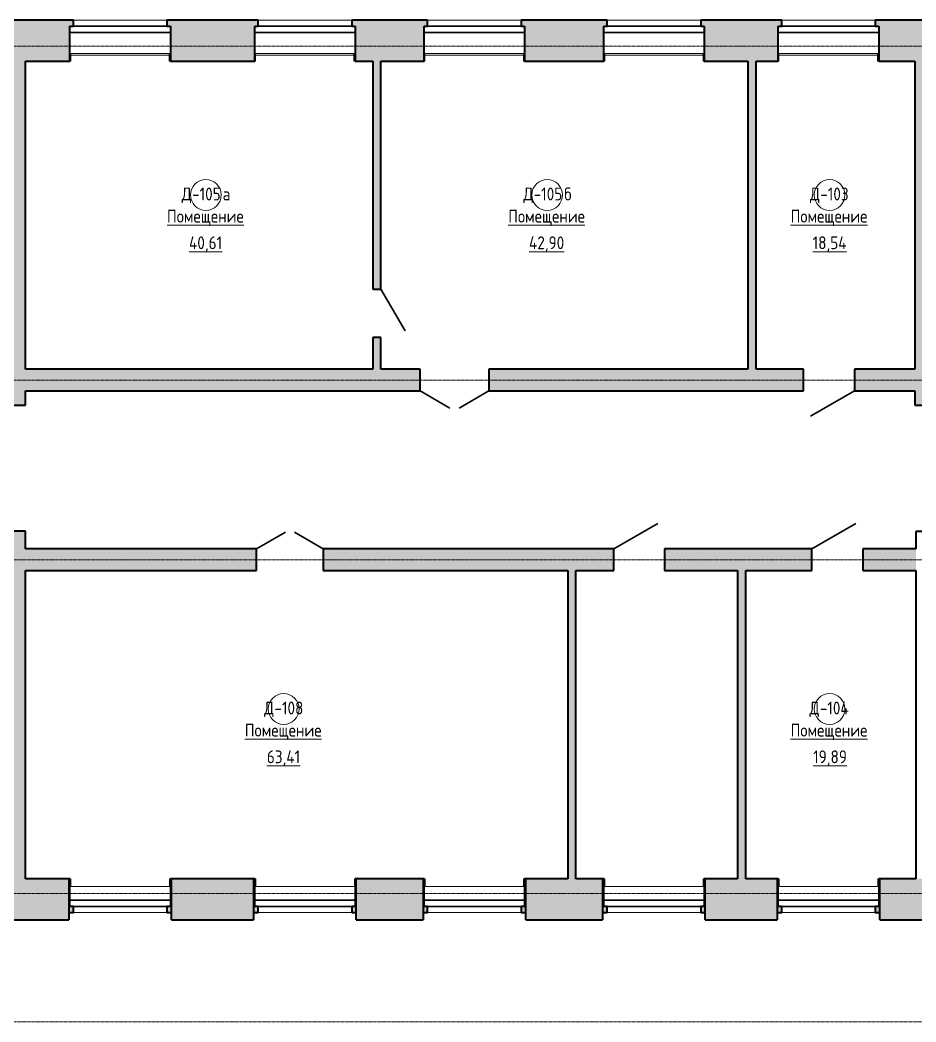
# Model space of a CAD drawing. Header units: millimetres. Extents: x -13853 to 411335, y -23261 to 161252.
# Drawn here: x 336512 to 353969, y 785 to 20295 of the extents above; entities that cross this region are included whole.
import ezdxf

# ---------------------------------------------------------------- set-up
doc = ezdxf.new("R2010")
doc.units = ezdxf.units.MM
doc.linetypes.add('ADSK_Линия сетки', pattern=[21, 12, -3, 3, -3])
for name, color, linetype, lineweight in [('Двери', 7, 'Continuous', 18), ('Каркас_Импост', 7, 'Continuous', 30), ('Марки помещений', 7, 'Continuous', 18), ('Окна', 7, 'Continuous', 18), ('Оси', 7, 'Continuous', 9), ('Панель', 7, 'Continuous', 30), ('Перекрытия', 7, 'Continuous', 18), ('Стены', 7, 'Continuous', 18), ('Стены разрез', 7, 'Continuous', 40)]:
    doc.layers.add(name, color=color, linetype=linetype, lineweight=lineweight)
doc.styles.add('GOST Common_1', font='GOST Common.ttf', dxfattribs={"width": 0.9, "height": 250})

# ---------------------------------------------------------------- blocks, each defined once
blk = doc.blocks.new('ИРНИТУ-Окно-ГОСТ23166-99_4_2_Створки - 1920 x 2350-303569-001_Весь этаж')
at = {"layer": 'Каркас_Импост'}
for p, q in [((-1018.1, -90), (941.9, -90)), ((-1018.1, -210), (-1018.1, -90)), ((-1018.1, -90), (-983.1, -90)), ((941.9, -90), (906.9, -90)), ((941.9, -210), (941.9, -90)), ((-1018.1, -210), (941.9, -210)), ((-1018.1, -210), (-983.1, -210)), ((941.9, -210), (906.9, -210))]:
    blk.add_line(p, q, dxfattribs=at)
blk = doc.blocks.new('AC_Дверь_Двупольная_ДеревяннаяВнутренняя_филенчатая - 1300х3000 _с верхней филенкой_-1358584-001_Весь этаж')
at = {"layer": 'Панель'}
for p, q in [((-670, -210), (-90, -545)), ((670, -210), (90, -545))]:
    blk.add_line(p, q, dxfattribs=at)
blk = doc.blocks.new('ИРНИТУ_Дверь_Однопольная_ДеревяннаяВнутренняя_филенчатая - 950х3000_c верхней филенкой_-1341336-001_Весь этаж')
at = {"layer": 'Панель'}
blk.add_line((-495, 210), (362, 705), dxfattribs=at)
blk = doc.blocks.new('ИРНИТУ_Дверь_Однопольная_ДеревяннаяВнутренняя_филенчатая - 900х2080 без верха-1341261-001_Весь этаж')
at = {"layer": 'Панель'}
blk.add_line((-470, 80), (344, 550), dxfattribs=at)
blk = doc.blocks.new('ИРНИТУ-Окно-ГОСТ23166-99_4_2_Створки - 1920 x 2350-580180-001_Весь этаж')
at = {"layer": 'Каркас_Импост'}
for p, q in [((-1018.1, 280), (941.9, 280)), ((-1018.1, 280), (-1018.1, 160)), ((-1018.1, 280), (-983.1, 280)), ((941.9, 280), (906.9, 280)), ((941.9, 280), (941.9, 160)), ((-1018.1, 160), (941.9, 160)), ((-1018.1, 160), (-983.1, 160)), ((941.9, 160), (906.9, 160))]:
    blk.add_line(p, q, dxfattribs=at)
blk = doc.blocks.new('AC_Дверь_Двупольная_ДеревяннаяВнутренняя_филенчатая_с_верхом - 1260х2080-413008-001_Весь этаж')
at = {"layer": 'Панель'}
for p, q in [((-650, 210), (-87, 535)), ((650, 210), (87, 535))]:
    blk.add_line(p, q, dxfattribs=at)
blk = doc.blocks.new('ADSK_Марка_Помещение - Номер Имя Площадь Площадь проемов-115235-001_Весь этаж')
at = {"layer": 'Марки помещений'}
blk.add_circle((0, 0), 3, dxfattribs=at)

msp = doc.modelspace()

# ---------------------------------------------------------------- hatches: boundary and pattern name
at = {"layer": 'Стены'}
h = msp.add_hatch(color=256, dxfattribs=at)
h.paths.add_polyline_path([(274529, 19495), (275509, 19495), (275509, 20175), (275579, 20175), (275579, 20295), (272729, 20295), (272729, 19495), (273869, 19495)], flags=0)
h.paths.add_polyline_path([(276549, 19495), (277209, 19495), (277209, 20175), (277279, 20175), (277279, 20295), (276479, 20295), (276479, 20175), (276549, 20175)], flags=0)
h.paths.add_polyline_path([(286384, 19495), (286384, 20175), (286454, 20175), (286454, 20295), (284224, 20295), (284224, 20175), (284294, 20175), (284294, 19495), (285249, 19495)], flags=0)
h.paths.add_polyline_path([(289884, 19495), (289884, 20175), (289954, 20175), (289954, 20295), (288274, 20295), (288274, 20175), (288344, 20175), (288344, 19495), (289469, 19495)], flags=0)
h.paths.add_polyline_path([(282594, 19495), (283254, 19495), (283254, 20175), (283324, 20175), (283324, 20295), (282524, 20295), (282524, 20175), (282594, 20175)], flags=0)
h.paths.add_polyline_path([(281030, 19495), (281554, 19495), (281554, 20175), (281624, 20175), (281624, 20295), (278179, 20295), (278179, 20175), (278249, 20175), (278249, 19495)], flags=0)
h.paths.add_polyline_path([(306544, 19495), (307984, 19495), (307984, 20175), (308054, 20175), (308054, 20295), (306474, 20295), (306474, 20175), (306544, 20175)], flags=0)
h.paths.add_polyline_path([(309944, 19495), (311084, 19495), (311084, 20175), (311154, 20175), (311154, 20295), (309874, 20295), (309874, 20175), (309944, 20175)], flags=0)
h.paths.add_polyline_path([(296139, 19495), (297284, 19495), (297284, 20175), (297354, 20175), (297354, 20295), (295474, 20295), (295474, 20175), (295544, 20175), (295544, 19495), (295979, 19495)], flags=0)
h.paths.add_polyline_path([(302944, 19495), (304584, 19495), (304584, 20175), (304654, 20175), (304654, 20295), (302874, 20295), (302874, 20175), (302944, 20175)], flags=0)
h.paths.add_polyline_path([(300984, 19495), (300984, 20175), (301054, 20175), (301054, 20295), (299174, 20295), (299174, 20175), (299244, 20175), (299244, 19495)], flags=0)
h.paths.add_polyline_path([(313929, 19495), (314784, 19495), (314784, 20175), (314854, 20175), (314854, 20295), (312974, 20295), (312974, 20175), (313044, 20175), (313044, 19495), (313769, 19495)], flags=0)
h.paths.add_polyline_path([(291844, 19495), (293584, 19495), (293584, 20175), (293654, 20175), (293654, 20295), (291774, 20295), (291774, 20175), (291844, 20175)], flags=0)
h.paths.add_polyline_path([(332496, 19495), (333784, 19495), (333784, 20175), (333854, 20175), (333854, 20295), (332074, 20295), (332074, 20175), (332144, 20175), (332144, 19495)], flags=0)
h.paths.add_polyline_path([(316744, 19495), (319284, 19495), (319284, 20175), (319354, 20175), (319354, 20295), (316674, 20295), (316674, 20175), (316744, 20175)], flags=0)
h.paths.add_polyline_path([(321244, 19495), (322984, 19495), (322984, 20175), (323054, 20175), (323054, 20295), (321174, 20295), (321174, 20175), (321244, 20175)], flags=0)
h.paths.add_polyline_path([(324944, 19495), (326584, 19495), (326584, 20175), (326654, 20175), (326654, 20295), (324874, 20295), (324874, 20175), (324944, 20175)], flags=0)
h.paths.add_polyline_path([(330184, 19495), (330184, 20175), (330254, 20175), (330254, 20295), (328474, 20295), (328474, 20175), (328544, 20175), (328544, 19495), (329044, 19495)], flags=0)
h.paths.add_polyline_path([(346344, 19495), (347884, 19495), (347884, 20175), (347954, 20175), (347954, 20295), (346274, 20295), (346274, 20175), (346344, 20175)], flags=0)
h.paths.add_polyline_path([(344384, 19495), (344384, 20175), (344454, 20175), (344454, 20295), (342974, 20295), (342974, 20175), (343044, 20175), (343044, 19495), (343544, 19495)], flags=0)
h.paths.add_polyline_path([(335744, 19495), (337484, 19495), (337484, 20175), (337554, 20175), (337554, 20295), (335674, 20295), (335674, 20175), (335744, 20175)], flags=0)
h.paths.add_polyline_path([(354969, 19495), (354969, 20295), (353174, 20295), (353174, 20175), (353244, 20175), (353244, 19495), (354604, 19495)], flags=0)
h.paths.add_polyline_path([(350694, 19495), (351284, 19495), (351284, 20175), (351354, 20175), (351354, 20295), (349774, 20295), (349774, 20175), (349844, 20175), (349844, 19495)], flags=0)
h.paths.add_polyline_path([(340103, 19495), (341084, 19495), (341084, 20175), (341154, 20175), (341154, 20295), (339374, 20295), (339374, 20175), (339444, 20175), (339444, 19495)], flags=0)
for points in [[(336616, 12796), (336616, 19495), (335936, 19495), (335936, 12796)], [(350694, 13495), (350854, 13495), (350854, 19495), (350694, 19495), (350694, 17027)], [(354604, 13456), (354604, 19495), (353944, 19495), (353944, 13456)], [(353944, 12796), (355769, 12796), (355769, 13456), (353944, 13456), (353944, 13075)], [(336616, 3575), (336616, 10340), (335936, 10340), (335936, 3575)], [(347184, 3575), (347344, 3575), (347344, 9575), (347184, 9575), (347184, 4593)], [(350494, 3575), (350654, 3575), (350654, 9575), (350494, 9575), (350494, 4593)]]:
    msp.add_hatch(color=256, dxfattribs=at).paths.add_polyline_path(points, flags=0)
h = msp.add_hatch(color=256, dxfattribs=at)
h.paths.add_polyline_path([(343384, 13495), (343544, 13495), (343544, 14115), (343384, 14115)], flags=0)
h.paths.add_polyline_path([(343544, 15055), (343544, 19495), (343384, 19495), (343384, 15055)], flags=0)
h = msp.add_hatch(color=256, dxfattribs=at)
h.paths.add_polyline_path([(336616, 13075), (344306, 13075), (344306, 13495), (336616, 13495)], flags=0)
h.paths.add_polyline_path([(345646, 13075), (351779, 13075), (351779, 13495), (345646, 13495)], flags=0)
h.paths.add_polyline_path([(352769, 13075), (353944, 13075), (353944, 13495), (352769, 13495)], flags=0)
h = msp.add_hatch(color=256, dxfattribs=at)
h.paths.add_polyline_path([(336616, 9575), (341120, 9575), (341120, 9995), (336616, 9995)], flags=0)
h.paths.add_polyline_path([(342420, 9575), (348079, 9575), (348079, 9995), (342420, 9995)], flags=0)
h.paths.add_polyline_path([(350654, 9575), (351941, 9575), (351941, 9995), (349069, 9995), (349069, 9575), (350494, 9575)], flags=0)
h.paths.add_polyline_path([(353969, 9575), (353969, 9995), (352931, 9995), (352931, 9575)], flags=0)
h = msp.add_hatch(color=256, dxfattribs=at)
h.paths.add_polyline_path([(275464, 2775), (275464, 3575), (273529, 3575), (273529, 2775)], flags=0)
h.paths.add_polyline_path([(286364, 2775), (286364, 3575), (284664, 3575), (284664, 2775), (285249, 2775)], flags=0)
h.paths.add_polyline_path([(281064, 2775), (282664, 2775), (282664, 3575), (281064, 3575)], flags=0)
h.paths.add_polyline_path([(279064, 2775), (279064, 3575), (277464, 3575), (277464, 2775)], flags=0)
h.paths.add_polyline_path([(306564, 2775), (307964, 2775), (307964, 3575), (306564, 3575)], flags=0)
h.paths.add_polyline_path([(297264, 2775), (297264, 3575), (295564, 3575), (295564, 2775)], flags=0)
h.paths.add_polyline_path([(304564, 2775), (304564, 3575), (303224, 3575), (303224, 2775)], flags=0)
h.paths.add_polyline_path([(289964, 2775), (289964, 3575), (288364, 3575), (288364, 2775), (289469, 2775)], flags=0)
h.paths.add_polyline_path([(293564, 2775), (293564, 3575), (291944, 3575), (291944, 3035), (291899, 3035), (291899, 2775)], flags=0)
h.paths.add_polyline_path([(300964, 2775), (300964, 3575), (299264, 3575), (299264, 2775)], flags=0)
h.paths.add_polyline_path([(321564, 2775), (322964, 2775), (322964, 3575), (321564, 3575)], flags=0)
h.paths.add_polyline_path([(326564, 2775), (326564, 3575), (324964, 3575), (324964, 2775)], flags=0)
h.paths.add_polyline_path([(309899, 2775), (311909, 2775), (311909, 3575), (309944, 3575), (309944, 3035), (309899, 3035)], flags=0)
h.paths.add_polyline_path([(330164, 2775), (330164, 3575), (328564, 3575), (328564, 2775)], flags=0)
h.paths.add_polyline_path([(319564, 2775), (319564, 3575), (316409, 3575), (316409, 2775), (319005, 2775)], flags=0)
h.paths.add_polyline_path([(337464, 2775), (337464, 3575), (335764, 3575), (335764, 2775), (335883, 2775)], flags=0)
h.paths.add_polyline_path([(347864, 2775), (347864, 3575), (346364, 3575), (346364, 2775)], flags=0)
h.paths.add_polyline_path([(351264, 2775), (351264, 3575), (349864, 3575), (349864, 2775)], flags=0)
h.paths.add_polyline_path([(344364, 2775), (344364, 3575), (343064, 3575), (343064, 2775), (344322, 2775)], flags=0)
h.paths.add_polyline_path([(340103, 2775), (341064, 2775), (341064, 3575), (339464, 3575), (339464, 2775)], flags=0)
h.paths.add_polyline_path([(332164, 2775), (333764, 2775), (333764, 3575), (332164, 3575)], flags=0)
h.paths.add_polyline_path([(353264, 2775), (355769, 2775), (355769, 3575), (353264, 3575)], flags=0)
h = msp.add_hatch(color=256, dxfattribs=at)
h.paths.add_polyline_path([(337464, 2915), (337554, 2915), (337554, 3035), (337484, 3035), (337484, 3575), (337464, 3575)], flags=0)
h.paths.add_polyline_path([(339374, 2915), (339464, 2915), (339464, 3575), (339444, 3575), (339444, 3035), (339374, 3035)], flags=0)
h = msp.add_hatch(color=256, dxfattribs=at)
h.paths.add_polyline_path([(341064, 2915), (341154, 2915), (341154, 3035), (341084, 3035), (341084, 3575), (341064, 3575)], flags=0)
h.paths.add_polyline_path([(342974, 2915), (343064, 2915), (343064, 3575), (343044, 3575), (343044, 3035), (342974, 3035)], flags=0)
h = msp.add_hatch(color=256, dxfattribs=at)
h.paths.add_polyline_path([(346274, 2915), (346364, 2915), (346364, 3575), (346344, 3575), (346344, 3035), (346274, 3035)], flags=0)
h.paths.add_polyline_path([(344364, 2915), (344454, 2915), (344454, 3035), (344384, 3035), (344384, 3575), (344364, 3575)], flags=0)
h = msp.add_hatch(color=256, dxfattribs=at)
h.paths.add_polyline_path([(349864, 2915), (349864, 3575), (349844, 3575), (349844, 3035), (349774, 3035), (349774, 2915)], flags=0)
h.paths.add_polyline_path([(347954, 2915), (347954, 3035), (347884, 3035), (347884, 3575), (347864, 3575), (347864, 2915)], flags=0)
h = msp.add_hatch(color=256, dxfattribs=at)
h.paths.add_polyline_path([(351354, 2915), (351354, 3035), (351284, 3035), (351284, 3575), (351264, 3575), (351264, 2915)], flags=0)
h.paths.add_polyline_path([(353174, 2915), (353264, 2915), (353264, 3575), (353244, 3575), (353244, 3035), (353174, 3035)], flags=0)

# ---------------------------------------------------------------- linework, layer by layer
at = {"layer": 'Оси', "linetype": 'ADSK_Линия сетки'}
for p, q in [((-13035, 19785), (410517, 19785)), ((-13035, 13285), (410517, 13285)), ((-13035, 9785), (410517, 9785)), ((-13035, 3285), (410517, 3285)), ((-13035, 785), (410517, 785))]:
    msp.add_line(p, q, dxfattribs=at)
at = {"layer": 'Перекрытия'}
for p, q in [((339419, 19612), (337499, 19612)), ((343019, 19612), (341099, 19612)), ((346319, 19612), (344399, 19612)), ((349824, 19612), (347904, 19612)), ((353219, 19612), (351299, 19612))]:
    msp.add_line(p, q, dxfattribs=at)
at = {"layer": 'Стены'}
for p, q in [((337554, 20295), (339374, 20295)), ((341154, 20295), (342974, 20295)), ((344454, 20295), (346274, 20295)), ((347954, 20295), (349774, 20295)), ((351354, 20295), (353174, 20295)), ((337499, 19495), (337499, 19645)), ((337499, 19645), (339419, 19645)), ((339419, 19645), (339419, 19495)), ((341099, 19495), (341099, 19645)), ((341099, 19645), (343019, 19645)), ((343019, 19645), (343019, 19495)), ((344399, 19495), (344399, 19645)), ((344399, 19645), (346319, 19645)), ((346319, 19645), (346319, 19495)), ((347904, 19495), (347904, 19645)), ((347904, 19645), (349824, 19645)), ((349824, 19645), (349824, 19495)), ((351299, 19495), (351299, 19645)), ((351299, 19645), (353219, 19645)), ((353219, 19645), (353219, 19495)), ((337499, 19495), (337484, 19495)), ((339444, 19495), (339419, 19495)), ((341099, 19495), (341084, 19495)), ((343044, 19495), (343019, 19495)), ((344399, 19495), (344384, 19495)), ((346344, 19495), (346319, 19495)), ((347904, 19495), (347884, 19495)), ((349844, 19495), (349824, 19495)), ((351299, 19495), (351284, 19495)), ((353244, 19495), (353219, 19495)), ((337484, 3575), (337504, 3575)), ((337504, 3425), (337504, 3575)), ((339424, 3575), (339424, 3425)), ((339424, 3575), (339444, 3575)), ((341084, 3575), (341109, 3575)), ((341109, 3425), (341109, 3575)), ((343029, 3575), (343029, 3425)), ((343029, 3575), (343044, 3575)), ((344384, 3575), (344404, 3575)), ((344404, 3425), (344404, 3575)), ((346324, 3575), (346324, 3425)), ((346324, 3575), (346344, 3575)), ((347884, 3575), (347904, 3575)), ((347904, 3425), (347904, 3575)), ((349824, 3575), (349824, 3425)), ((349824, 3575), (349844, 3575)), ((351284, 3575), (351304, 3575)), ((351304, 3425), (351304, 3575)), ((353224, 3575), (353224, 3425)), ((353224, 3575), (353244, 3575)), ((339424, 3425), (337504, 3425)), ((343029, 3425), (341109, 3425)), ((346324, 3425), (344404, 3425)), ((349824, 3425), (347904, 3425)), ((353224, 3425), (351304, 3425)), ((339374, 2915), (337554, 2915)), ((342974, 2915), (341154, 2915)), ((346274, 2915), (344454, 2915)), ((349774, 2915), (347954, 2915)), ((353174, 2915), (351354, 2915))]:
    msp.add_line(p, q, dxfattribs=at)
at = {"layer": 'Стены разрез'}
for p, q in [((337554, 20295), (335674, 20295)), ((337554, 20175), (337554, 20295)), ((341154, 20295), (339374, 20295)), ((339374, 20295), (339374, 20175)), ((341154, 20175), (341154, 20295)), ((344454, 20295), (342974, 20295)), ((342974, 20295), (342974, 20175)), ((344454, 20175), (344454, 20295)), ((347954, 20295), (346274, 20295)), ((346274, 20295), (346274, 20175)), ((347954, 20175), (347954, 20295)), ((351354, 20295), (349774, 20295)), ((349774, 20295), (349774, 20175)), ((351354, 20175), (351354, 20295)), ((354969, 20295), (353174, 20295)), ((353174, 20295), (353174, 20175)), ((337484, 19495), (337484, 20175)), ((337484, 20175), (337554, 20175)), ((339374, 20175), (339444, 20175)), ((339444, 20175), (339444, 19495)), ((341084, 19495), (341084, 20175)), ((341084, 20175), (341154, 20175)), ((342974, 20175), (343044, 20175)), ((343044, 20175), (343044, 19495)), ((344384, 19495), (344384, 20175)), ((344384, 20175), (344454, 20175)), ((346274, 20175), (346344, 20175)), ((346344, 20175), (346344, 19495)), ((347884, 19495), (347884, 20175)), ((347884, 20175), (347954, 20175)), ((349774, 20175), (349844, 20175)), ((349844, 20175), (349844, 19495)), ((351284, 19495), (351284, 20175)), ((351284, 20175), (351354, 20175)), ((353174, 20175), (353244, 20175)), ((353244, 20175), (353244, 19495)), ((336616, 19495), (337484, 19495)), ((336616, 13495), (336616, 19495)), ((339444, 19495), (341084, 19495)), ((343044, 19495), (343384, 19495)), ((343384, 19495), (343384, 15055)), ((343544, 19495), (344384, 19495)), ((343544, 15055), (343544, 19495)), ((346344, 19495), (347884, 19495)), ((349844, 19495), (350694, 19495)), ((350694, 19495), (350694, 13495)), ((350854, 19495), (351284, 19495)), ((350854, 13495), (350854, 19495)), ((353244, 19495), (353944, 19495)), ((353944, 19495), (353944, 13495)), ((343384, 15055), (343544, 15055)), ((343384, 14115), (343384, 13495)), ((343544, 14115), (343384, 14115)), ((343544, 13495), (343544, 14115)), ((343384, 13495), (336616, 13495)), ((344306, 13495), (343544, 13495)), ((344306, 13075), (344306, 13495)), ((350694, 13495), (345646, 13495)), ((345646, 13495), (345646, 13075)), ((351779, 13495), (350854, 13495)), ((351779, 13075), (351779, 13495)), ((353944, 13495), (352769, 13495)), ((352769, 13495), (352769, 13075)), ((336616, 12796), (336616, 13075)), ((336616, 13075), (344306, 13075)), ((345646, 13075), (351779, 13075)), ((352769, 13075), (353944, 13075)), ((353944, 13075), (353944, 12796)), ((335936, 12796), (336616, 12796)), ((353944, 12796), (355769, 12796)), ((336616, 10340), (335936, 10340)), ((336616, 9995), (336616, 10340)), ((355769, 10336), (353969, 10336)), ((353969, 10336), (353969, 9995)), ((341120, 9995), (336616, 9995)), ((341120, 9575), (341120, 9995)), ((348079, 9995), (342420, 9995)), ((342420, 9995), (342420, 9575)), ((348079, 9575), (348079, 9995)), ((351941, 9995), (349069, 9995)), ((349069, 9995), (349069, 9575)), ((351941, 9575), (351941, 9995)), ((353969, 9995), (352931, 9995)), ((352931, 9995), (352931, 9575)), ((336616, 3575), (336616, 9575)), ((336616, 9575), (341120, 9575)), ((342420, 9575), (347184, 9575)), ((347184, 9575), (347184, 3575)), ((347344, 9575), (348079, 9575)), ((347344, 3575), (347344, 9575)), ((349069, 9575), (350494, 9575)), ((350494, 9575), (350494, 3575)), ((350654, 9575), (351941, 9575)), ((350654, 3575), (350654, 9575)), ((352931, 9575), (353969, 9575)), ((353969, 9575), (353969, 3575)), ((337484, 3575), (336616, 3575)), ((337464, 3575), (337464, 2775)), ((337484, 3035), (337484, 3575)), ((341084, 3575), (339444, 3575)), ((339444, 3575), (339444, 3035)), ((339464, 2775), (339464, 3575)), ((341064, 3575), (341064, 2775)), ((341084, 3035), (341084, 3575)), ((344384, 3575), (343044, 3575)), ((343044, 3575), (343044, 3035)), ((343064, 2775), (343064, 3575)), ((344364, 3575), (344364, 2775)), ((344384, 3035), (344384, 3575)), ((347184, 3575), (346344, 3575)), ((346344, 3575), (346344, 3035)), ((346364, 2775), (346364, 3575)), ((347884, 3575), (347344, 3575)), ((347864, 3575), (347864, 2775)), ((347884, 3035), (347884, 3575)), ((350494, 3575), (349844, 3575)), ((349844, 3575), (349844, 3035)), ((349864, 2775), (349864, 3575)), ((351284, 3575), (350654, 3575)), ((351264, 3575), (351264, 2775)), ((351284, 3035), (351284, 3575)), ((353969, 3575), (353244, 3575)), ((353244, 3575), (353244, 3035)), ((353264, 2775), (353264, 3575)), ((337554, 3035), (337484, 3035)), ((337554, 2915), (337554, 3035)), ((339444, 3035), (339374, 3035)), ((339374, 3035), (339374, 2915)), ((341154, 3035), (341084, 3035)), ((341154, 2915), (341154, 3035)), ((343044, 3035), (342974, 3035)), ((342974, 3035), (342974, 2915)), ((344454, 3035), (344384, 3035)), ((344454, 2915), (344454, 3035)), ((346344, 3035), (346274, 3035)), ((346274, 3035), (346274, 2915)), ((347954, 3035), (347884, 3035)), ((347954, 2915), (347954, 3035)), ((349844, 3035), (349774, 3035)), ((349774, 3035), (349774, 2915)), ((351354, 3035), (351284, 3035)), ((351354, 2915), (351354, 3035)), ((353244, 3035), (353174, 3035)), ((353174, 3035), (353174, 2915)), ((335764, 2775), (337464, 2775)), ((337464, 2915), (337554, 2915)), ((339374, 2915), (339464, 2915)), ((339464, 2775), (341064, 2775)), ((341064, 2915), (341154, 2915)), ((342974, 2915), (343064, 2915)), ((343064, 2775), (344364, 2775)), ((344364, 2915), (344454, 2915)), ((346274, 2915), (346364, 2915)), ((346364, 2775), (347864, 2775)), ((347864, 2915), (347954, 2915)), ((349774, 2915), (349864, 2915)), ((349864, 2775), (351264, 2775)), ((351264, 2915), (351354, 2915)), ((353174, 2915), (353264, 2915)), ((353264, 2775), (354969, 2775))]:
    msp.add_line(p, q, dxfattribs=at)

# ---------------------------------------------------------------- block references
at = {"layer": 'Двери'}
for name, p, rotation in [('ИРНИТУ_Дверь_Однопольная_ДеревяннаяВнутренняя_филенчатая - 900х2080 без верха-1341261-001_Весь этаж', (343464, 14585), 270.0000000000001), ('ИРНИТУ_Дверь_Однопольная_ДеревяннаяВнутренняя_филенчатая - 950х3000_c верхней филенкой_-1341336-001_Весь этаж', (352274, 13285), 180)]:
    msp.add_blockref(name, p, dxfattribs=dict(at, rotation=rotation))
for name, p in [('AC_Дверь_Двупольная_ДеревяннаяВнутренняя_филенчатая - 1300х3000 _с верхней филенкой_-1358584-001_Весь этаж', (344976, 13285)), ('ИРНИТУ_Дверь_Однопольная_ДеревяннаяВнутренняя_филенчатая - 950х3000_c верхней филенкой_-1341336-001_Весь этаж', (348574, 9785)), ('ИРНИТУ_Дверь_Однопольная_ДеревяннаяВнутренняя_филенчатая - 950х3000_c верхней филенкой_-1341336-001_Весь этаж', (352436, 9785)), ('AC_Дверь_Двупольная_ДеревяннаяВнутренняя_филенчатая_с_верхом - 1260х2080-413008-001_Весь этаж', (341770, 9785))]:
    msp.add_blockref(name, p, dxfattribs=at)
at = {"layer": 'Марки помещений', "xscale": 99.99999999999993, "yscale": 99.99999999999993, "zscale": 99.99999999999993}
for p in [(340133, 16889), (346782, 16889), (352285, 16889), (341649, 6880), (352285, 6880)]:
    msp.add_blockref('ADSK_Марка_Помещение - Номер Имя Площадь Площадь проемов-115235-001_Весь этаж', p, dxfattribs=at)
at = {"layer": 'Окна'}
for name, p in [('ИРНИТУ-Окно-ГОСТ23166-99_4_2_Створки - 1920 x 2350-580180-001_Весь этаж', (338502, 19895)), ('ИРНИТУ-Окно-ГОСТ23166-99_4_2_Створки - 1920 x 2350-580180-001_Весь этаж', (342102, 19895)), ('ИРНИТУ-Окно-ГОСТ23166-99_4_2_Створки - 1920 x 2350-580180-001_Весь этаж', (345402, 19895)), ('ИРНИТУ-Окно-ГОСТ23166-99_4_2_Створки - 1920 x 2350-580180-001_Весь этаж', (348902, 19895)), ('ИРНИТУ-Окно-ГОСТ23166-99_4_2_Створки - 1920 x 2350-580180-001_Весь этаж', (352302, 19895)), ('ИРНИТУ-Окно-ГОСТ23166-99_4_2_Створки - 1920 x 2350-303569-001_Весь этаж', (338502, 3245)), ('ИРНИТУ-Окно-ГОСТ23166-99_4_2_Створки - 1920 x 2350-303569-001_Весь этаж', (342102, 3245)), ('ИРНИТУ-Окно-ГОСТ23166-99_4_2_Створки - 1920 x 2350-303569-001_Весь этаж', (345402, 3245)), ('ИРНИТУ-Окно-ГОСТ23166-99_4_2_Створки - 1920 x 2350-303569-001_Весь этаж', (348902, 3245)), ('ИРНИТУ-Окно-ГОСТ23166-99_4_2_Створки - 1920 x 2350-303569-001_Весь этаж', (352302, 3245))]:
    msp.add_blockref(name, p, dxfattribs=at)

# ---------------------------------------------------------------- texts
at = {"layer": 'Марки помещений', "lineweight": 9, "char_height": 250, "attachment_point": 1, "style": 'GOST Common_1'}
for s, insert, width in [('\\fGOST Common|b0|i0|c204|p34|;\\W.9;Д', (339662, 17033), 245.32), ('-105', (339865, 17033), 721.52), ('\\fGOST Common|b0|i0|c204|p34|;\\W.9;Д', (346319, 17033), 245.32), ('-105', (346521, 17033), 721.52), ('\\fGOST Common|b0|i0|c204|p34|;\\W.9;б', (347117, 17033), 194.81), ('\\fGOST Common|b0|i0|c204|p34|;\\W.9;Д', (351903, 17033), 245.32), ('-103', (352105, 17033), 721.52), ('\\fGOST Common|b0|i0|c204|p34|;\\W.9;а', (340460, 17033), 216.46), ('\\LПомещение', (339376, 16601), 1875.95), ('\\LПомещение', (346024, 16601), 1875.95), ('\\LПомещение', (351527, 16601), 1875.95), ('\\L40,61', (339805, 16083), 836.96), ('\\L42,90', (346429, 16083), 894.68), ('\\L18,54', (351956, 16083), 836.96), ('-108', (341470, 7023), 721.52), ('-104', (352096, 7023), 743.16), ('\\fGOST Common|b0|i0|c204|p34|;\\W.9;Д', (341267, 7023), 245.32), ('\\fGOST Common|b0|i0|c204|p34|;\\W.9;Д', (351894, 7023), 245.32), ('\\LПомещение', (340892, 6592), 1875.95), ('\\LПомещение', (351527, 6592), 1875.95), ('\\L63,41', (341321, 6073), 836.96), ('\\L19,89', (351965, 6073), 815.32)]:
    msp.add_mtext(s, dxfattribs=dict(at, insert=insert, width=width))

doc.saveas('drawing.dxf')
